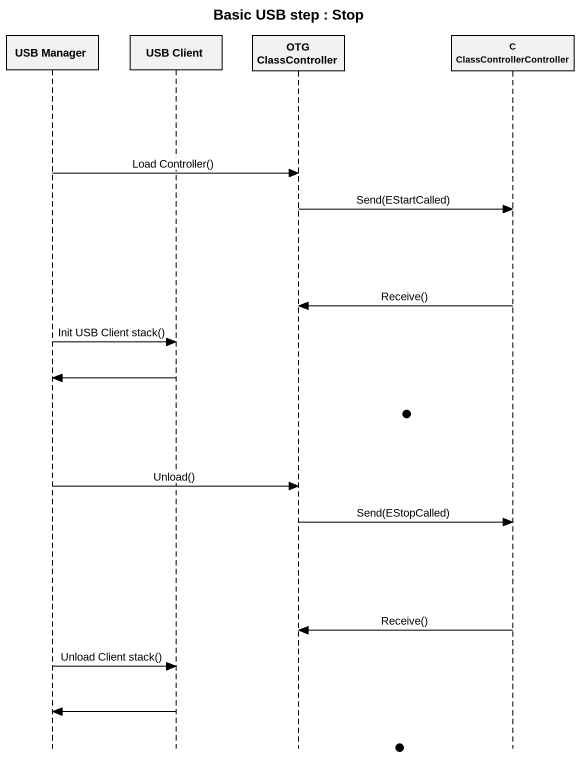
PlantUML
@startuml
title Basic USB step : Stop
hide footbox
participant "USB Manager" as USB_Manager
participant "USB Client" as USB_Client
participant "OTG ClassController" as OTG_ClassController
participant "C ClassControllerController" as C_ClassControllerController

USB_Manager -> OTG_ClassController : Load Controller()
OTG_ClassController -> C_ClassControllerController : Send(EStartCalled)
C_ClassControllerController -> OTG_ClassController : Receive()
USB_Manager -> USB_Client : Init USB Client stack()
USB_Client -> USB_Manager
USB_Manager -> OTG_ClassController : Unload()
OTG_ClassController -> C_ClassControllerController : Send(EStopCalled)
C_ClassControllerController -> OTG_ClassController : Receive()
USB_Manager -> USB_Client : Unload Client stack()
USB_Client -> USB_Manager
@enduml
